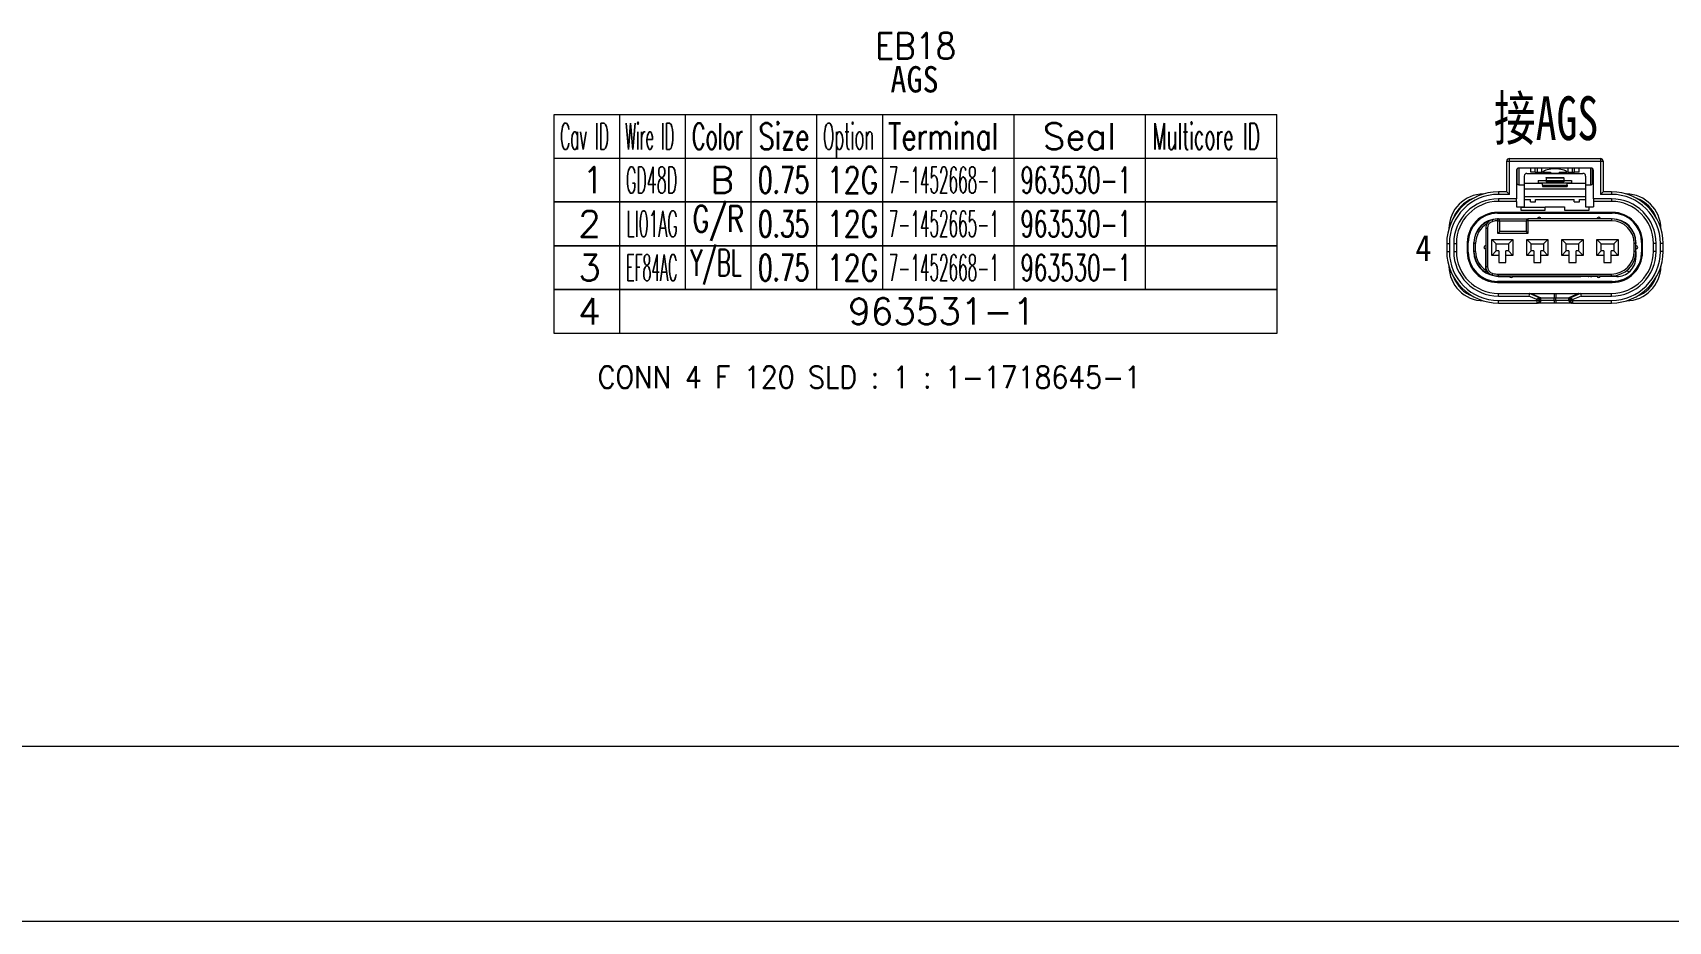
# Model space of a CAD drawing. Header units: inches. Extents: x 47316 to 59086, y 3141 to 11743.
# Drawn here: x 51783.3 to 51970, y 9458.1 to 9559.5 of the extents above; entities that cross this region are included whole.
import ezdxf

# ---------------------------------------------------------------- set-up
doc = ezdxf.new("R2010")
doc.units = ezdxf.units.IN
doc.header["$MEASUREMENT"] = 0
doc.styles.add('MtX_FangSong_GB2312', font='')
doc.styles.get("Standard").update_dxf_attribs({"font": ''})
doc.styles.get('MtX_FangSong_GB2312').set_extended_font_data('FangSong_GB2312')
doc.styles.get('Standard').set_extended_font_data('SimSun')

msp = doc.modelspace()

# ---------------------------------------------------------------- linework, layer by layer
at = {"color": 0, "linetype": 'Continuous', "lineweight": 15}
for p, q in [((51842.83, 9550.2), (51925.33, 9550.2)), ((51842.83, 9545.2), (51842.83, 9550.2)), ((51842.83, 9545.2), (51925.33, 9545.2))]:
    msp.add_line(p, q, dxfattribs=at)
at = {"color": 7, "linetype": 'Continuous', "lineweight": 15}
for p, q in [((51850.33, 9545.2), (51850.33, 9550.2)), ((51857.83, 9545.2), (51857.83, 9550.2)), ((51865.33, 9545.2), (51865.33, 9550.2)), ((51872.83, 9545.2), (51872.83, 9550.2)), ((51880.33, 9545.2), (51880.33, 9550.2)), ((51895.33, 9545.2), (51895.33, 9550.2)), ((51910.33, 9545.2), (51910.33, 9550.2)), ((51925.33, 9545.2), (51925.33, 9550.2))]:
    msp.add_line(p, q, dxfattribs=at)
at = {"color": 102, "linetype": 'Continuous', "lineweight": 15}
for p, q in [((51850.33, 9540.2), (51850.33, 9545.2)), ((51857.83, 9540.2), (51857.83, 9545.2)), ((51865.33, 9540.2), (51865.33, 9545.2)), ((51872.83, 9540.2), (51872.83, 9545.2)), ((51880.33, 9540.2), (51880.33, 9545.2)), ((51895.33, 9540.2), (51895.33, 9545.2)), ((51910.33, 9540.2), (51910.33, 9545.2)), ((51850.33, 9535.2), (51850.33, 9540.2)), ((51857.83, 9535.2), (51857.83, 9540.2)), ((51865.33, 9535.2), (51865.33, 9540.2)), ((51872.83, 9535.2), (51872.83, 9540.2)), ((51880.33, 9535.2), (51880.33, 9540.2)), ((51895.33, 9535.2), (51895.33, 9540.2)), ((51910.33, 9535.2), (51910.33, 9540.2)), ((51850.33, 9530.2), (51850.33, 9535.2)), ((51857.83, 9530.2), (51857.83, 9535.2)), ((51865.33, 9530.2), (51865.33, 9535.2)), ((51872.83, 9530.2), (51872.83, 9535.2)), ((51880.33, 9530.2), (51880.33, 9535.2)), ((51895.33, 9530.2), (51895.33, 9535.2)), ((51910.33, 9530.2), (51910.33, 9535.2)), ((51850.33, 9525.2), (51850.33, 9530.2))]:
    msp.add_line(p, q, dxfattribs=at)
at = {"color": 0, "lineweight": 15, "ltscale": 0.0875}
for p, q in [((51951.57, 9541.36), (51951.57, 9544.86)), ((51962.57, 9544.86), (51962.57, 9541.36))]:
    msp.add_line(p, q, dxfattribs=at)
at = {"color": 0, "lineweight": 15, "ltscale": 0.0075}
for p, q in [((51951.57, 9544.86), (51951.87, 9544.86)), ((51951.87, 9544.86), (51951.87, 9545.16)), ((51962.27, 9545.16), (51962.27, 9544.86)), ((51962.27, 9544.86), (51962.57, 9544.86)), ((51950.62, 9541.36), (51950.62, 9541.06)), ((51963.52, 9541.36), (51963.52, 9541.06)), ((51950.62, 9540.56), (51950.62, 9540.26)), ((51952.67, 9540.26), (51952.67, 9540.56)), ((51961.47, 9540.56), (51961.47, 9540.26)), ((51963.52, 9540.56), (51963.52, 9540.26)), ((51944.72, 9535.46), (51945.02, 9535.46)), ((51945.52, 9535.46), (51945.82, 9535.46)), ((51968.62, 9535.46), (51968.32, 9535.46)), ((51969.42, 9535.46), (51969.12, 9535.46)), ((51944.72, 9534.56), (51945.02, 9534.56)), ((51945.52, 9534.56), (51945.82, 9534.56)), ((51968.62, 9534.56), (51968.32, 9534.56)), ((51969.42, 9534.56), (51969.12, 9534.56)), ((51950.62, 9529.46), (51950.62, 9529.76)), ((51963.52, 9529.46), (51963.52, 9529.76)), ((51950.62, 9528.66), (51950.62, 9528.96)), ((51955.01, 9528.96), (51955.01, 9528.66)), ((51956.97, 9528.96), (51956.97, 9528.66)), ((51957.17, 9528.96), (51957.17, 9528.66)), ((51959.13, 9528.66), (51959.13, 9528.96)), ((51963.52, 9528.66), (51963.52, 9528.96))]:
    msp.add_line(p, q, dxfattribs=at)
at = {"color": 0, "lineweight": 15, "ltscale": 0.260001}
for p, q in [((51951.87, 9545.16), (51962.27, 9545.16)), ((51951.87, 9544.86), (51962.27, 9544.86))]:
    msp.add_line(p, q, dxfattribs=at)
at = {"color": 0, "lineweight": 15, "ltscale": 0.095}
for p, q in [((51951.87, 9541.06), (51951.87, 9544.86)), ((51962.27, 9544.86), (51962.27, 9541.06))]:
    msp.add_line(p, q, dxfattribs=at)
at = {"color": 0, "lineweight": 15, "ltscale": 0.08}
for p, q in [((51952.67, 9543.76), (51952.67, 9540.56)), ((51961.47, 9540.56), (51961.47, 9543.76))]:
    msp.add_line(p, q, dxfattribs=at)
at = {"color": 0, "lineweight": 15, "ltscale": 0.040074}
msp.add_line((51952.77, 9542.38), (51952.77, 9543.98), dxfattribs=at)
at = {"color": 0, "lineweight": 15, "ltscale": 0.204999}
msp.add_line((51961.17, 9544.06), (51952.97, 9544.06), dxfattribs=at)
at = {"color": 0, "lineweight": 15, "ltscale": 0.048501}
for p, q in [((51952.97, 9542.12), (51952.97, 9544.06)), ((51961.17, 9542.12), (51961.17, 9544.06))]:
    msp.add_line(p, q, dxfattribs=at)
at = {"color": 0, "lineweight": 15, "ltscale": 0.02}
for p, q in [((51953.57, 9543.16), (51953.57, 9542.36)), ((51960.57, 9543.16), (51960.57, 9542.36)), ((51953.57, 9540.46), (51953.57, 9539.66)), ((51960.57, 9540.46), (51960.57, 9539.66))]:
    msp.add_line(p, q, dxfattribs=at)
at = {"color": 0, "lineweight": 15, "ltscale": 0.160001}
msp.add_line((51953.87, 9543.46), (51960.27, 9543.46), dxfattribs=at)
at = {"color": 0, "lineweight": 15, "ltscale": 0.01125}
for p, q in [((51954.32, 9543.61), (51954.32, 9544.06)), ((51954.82, 9543.61), (51954.82, 9544.06)), ((51955.07, 9543.61), (51955.07, 9544.06)), ((51955.57, 9543.61), (51955.57, 9544.06)), ((51958.57, 9543.61), (51958.57, 9544.06)), ((51959.07, 9543.61), (51959.07, 9544.06)), ((51959.32, 9543.61), (51959.32, 9544.06)), ((51959.82, 9543.61), (51959.82, 9544.06))]:
    msp.add_line(p, q, dxfattribs=at)
at = {"color": 0, "lineweight": 15, "ltscale": 0.0125}
for p, q in [((51954.82, 9543.61), (51954.32, 9543.61)), ((51955.07, 9543.61), (51955.57, 9543.61)), ((51958.57, 9543.61), (51959.07, 9543.61)), ((51959.82, 9543.61), (51959.32, 9543.61)), ((51955.17, 9542.38), (51955.67, 9542.38)), ((51958.47, 9542.38), (51958.97, 9542.38)), ((51952.67, 9539.66), (51953.17, 9539.66)), ((51960.97, 9539.66), (51961.47, 9539.66)), ((51950.66, 9534.6), (51950.66, 9534.1)), ((51951.48, 9534.1), (51951.48, 9534.6)), ((51954.66, 9534.6), (51954.66, 9534.1)), ((51955.48, 9534.1), (51955.48, 9534.6)), ((51958.66, 9534.6), (51958.66, 9534.1)), ((51959.48, 9534.1), (51959.48, 9534.6)), ((51962.66, 9534.6), (51962.66, 9534.1)), ((51963.48, 9534.1), (51963.48, 9534.6))]:
    msp.add_line(p, q, dxfattribs=at)
at = {"color": 0, "lineweight": 15, "ltscale": 0.00625}
for p, q in [((51954.82, 9543.61), (51955.07, 9543.61)), ((51959.07, 9543.61), (51959.32, 9543.61)), ((51954.27, 9540.21), (51954.27, 9540.46)), ((51954.87, 9540.21), (51954.87, 9540.46)), ((51959.27, 9540.21), (51959.27, 9540.46)), ((51959.87, 9540.21), (51959.87, 9540.46))]:
    msp.add_line(p, q, dxfattribs=at)
at = {"color": 0, "lineweight": 15, "ltscale": 0.002145}
for p, q in [((51955.65, 9543.61), (51955.57, 9543.61)), ((51958.57, 9543.61), (51958.48, 9543.61))]:
    msp.add_line(p, q, dxfattribs=at)
at = {"color": 0, "lineweight": 15, "ltscale": 0.022855}
for p, q in [((51955.65, 9543.61), (51956.57, 9543.61)), ((51957.57, 9543.61), (51958.48, 9543.61))]:
    msp.add_line(p, q, dxfattribs=at)
at = {"color": 0, "lineweight": 15, "ltscale": 0.00375}
for p, q in [((51956.07, 9543.46), (51956.07, 9543.61)), ((51958.07, 9543.46), (51958.07, 9543.61))]:
    msp.add_line(p, q, dxfattribs=at)
at = {"color": 0, "lineweight": 15, "ltscale": 0.000910187}
for p, q in [((51956.07, 9542.94), (51956.07, 9542.98)), ((51958.07, 9542.94), (51958.07, 9542.98))]:
    msp.add_line(p, q, dxfattribs=at)
at = {"color": 0, "lineweight": 15, "ltscale": 0.05}
for p, q in [((51956.07, 9542.98), (51958.07, 9542.98)), ((51956.07, 9542.94), (51958.07, 9542.94)), ((51956.07, 9542.66), (51958.07, 9542.66)), ((51956.07, 9542.51), (51958.07, 9542.51))]:
    msp.add_line(p, q, dxfattribs=at)
at = {"color": 0, "lineweight": 15, "ltscale": 0.007166}
for p, q in [((51956.07, 9542.94), (51956.07, 9542.66)), ((51958.07, 9542.94), (51958.07, 9542.66))]:
    msp.add_line(p, q, dxfattribs=at)
at = {"color": 0, "lineweight": 15, "ltscale": 0.003125}
for p, q in [((51956.57, 9543.61), (51956.57, 9543.49)), ((51957.57, 9543.61), (51957.57, 9543.49))]:
    msp.add_line(p, q, dxfattribs=at)
at = {"color": 0, "lineweight": 15, "ltscale": 0.025}
msp.add_line((51956.57, 9543.49), (51957.57, 9543.49), dxfattribs=at)
at = {"color": 0, "lineweight": 15, "ltscale": 0.000624847}
for p, q in [((51956.97, 9543.46), (51956.97, 9543.49)), ((51957.17, 9543.46), (51957.17, 9543.49))]:
    msp.add_line(p, q, dxfattribs=at)
at = {"color": 0, "lineweight": 15, "ltscale": 0.040075}
msp.add_line((51961.37, 9542.38), (51961.37, 9543.98), dxfattribs=at)
at = {"color": 0, "lineweight": 15, "ltscale": 0.02375}
for p, q in [((51951.57, 9541.36), (51950.62, 9541.36)), ((51963.52, 9541.36), (51962.57, 9541.36))]:
    msp.add_line(p, q, dxfattribs=at)
at = {"color": 0, "lineweight": 15, "ltscale": 0.03125}
for p, q in [((51951.87, 9541.06), (51950.62, 9541.06)), ((51963.52, 9541.06), (51962.27, 9541.06)), ((51953.77, 9538.06), (51953.77, 9536.81))]:
    msp.add_line(p, q, dxfattribs=at)
at = {"color": 0, "lineweight": 15, "ltscale": 0.010607}
for p, q in [((51951.57, 9541.36), (51951.87, 9541.06)), ((51962.27, 9541.06), (51962.57, 9541.36))]:
    msp.add_line(p, q, dxfattribs=at)
at = {"color": 0, "lineweight": 15}
for p, q in [((51952.81, 9542.22), (51952.77, 9542.38)), ((51952.89, 9542.14), (51952.81, 9542.22)), ((51952.97, 9542.12), (51952.89, 9542.14)), ((51961.25, 9542.14), (51961.17, 9542.12)), ((51961.29, 9542.17), (51961.25, 9542.14)), ((51961.34, 9542.25), (51961.29, 9542.17)), ((51961.37, 9542.38), (51961.34, 9542.25)), ((50267.93, 9478.08), (57367.93, 9478.08)), ((50247.93, 9458.08), (57387.93, 9458.08))]:
    msp.add_line(p, q, dxfattribs=at)
at = {"color": 0, "lineweight": 15, "ltscale": 0.014999}
for p, q in [((51953.57, 9542.12), (51952.97, 9542.12)), ((51961.17, 9542.12), (51960.57, 9542.12)), ((51954.27, 9540.21), (51954.87, 9540.21)), ((51959.27, 9540.21), (51959.87, 9540.21))]:
    msp.add_line(p, q, dxfattribs=at)
at = {"color": 0, "lineweight": 15, "ltscale": 0.01625}
for p, q in [((51953.57, 9542.36), (51953.57, 9541.71)), ((51960.57, 9542.36), (51960.57, 9541.71))]:
    msp.add_line(p, q, dxfattribs=at)
at = {"color": 0, "lineweight": 15, "ltscale": 0.052499}
for p, q in [((51953.57, 9542.36), (51955.67, 9542.36)), ((51958.47, 9542.36), (51960.57, 9542.36))]:
    msp.add_line(p, q, dxfattribs=at)
at = {"color": 0, "lineweight": 15, "ltscale": 0.022606}
for p, q in [((51953.57, 9541.71), (51953.57, 9540.81)), ((51960.57, 9541.71), (51960.57, 9540.81))]:
    msp.add_line(p, q, dxfattribs=at)
at = {"color": 0, "lineweight": 15, "ltscale": 0.175}
for p, q in [((51953.57, 9541.71), (51960.57, 9541.71)), ((51953.57, 9540.81), (51960.57, 9540.81))]:
    msp.add_line(p, q, dxfattribs=at)
at = {"color": 0, "lineweight": 15, "ltscale": 0.008644}
for p, q in [((51953.57, 9540.81), (51953.57, 9540.46)), ((51960.57, 9540.81), (51960.57, 9540.46))]:
    msp.add_line(p, q, dxfattribs=at)
at = {"color": 0, "lineweight": 15, "ltscale": 0.022501}
for p, q in [((51955.17, 9542.66), (51956.07, 9542.66)), ((51958.07, 9542.66), (51958.97, 9542.66)), ((51944.72, 9535.46), (51944.72, 9534.56)), ((51945.02, 9535.46), (51945.02, 9534.56)), ((51945.52, 9535.46), (51945.52, 9534.56)), ((51945.82, 9535.46), (51945.82, 9534.56)), ((51947.82, 9534.56), (51947.82, 9535.46)), ((51948.02, 9534.56), (51948.02, 9535.46)), ((51966.12, 9534.56), (51966.12, 9535.46)), ((51966.32, 9534.56), (51966.32, 9535.46)), ((51968.32, 9534.56), (51968.32, 9535.46)), ((51968.62, 9534.56), (51968.62, 9535.46)), ((51969.12, 9534.56), (51969.12, 9535.46)), ((51969.42, 9534.56), (51969.42, 9535.46))]:
    msp.add_line(p, q, dxfattribs=at)
at = {"color": 0, "lineweight": 15, "ltscale": 0.006817}
for p, q in [((51955.17, 9542.66), (51955.17, 9542.38)), ((51958.97, 9542.66), (51958.97, 9542.38))]:
    msp.add_line(p, q, dxfattribs=at)
at = {"color": 0, "lineweight": 15, "ltscale": 0.000559235}
for p, q in [((51955.17, 9542.38), (51955.17, 9542.36)), ((51958.97, 9542.38), (51958.97, 9542.36))]:
    msp.add_line(p, q, dxfattribs=at)
at = {"color": 0, "lineweight": 15, "ltscale": 0.000245667}
for p, q in [((51955.67, 9542.38), (51955.67, 9542.37)), ((51958.47, 9542.38), (51958.47, 9542.37))]:
    msp.add_line(p, q, dxfattribs=at)
at = {"color": 0, "lineweight": 15, "ltscale": 0.006669}
for p, q in [((51955.67, 9542.11), (51955.67, 9542.37)), ((51958.47, 9542.11), (51958.47, 9542.37))]:
    msp.add_line(p, q, dxfattribs=at)
at = {"color": 0, "lineweight": 15, "ltscale": 0.070001}
for p, q in [((51955.67, 9542.37), (51958.47, 9542.37)), ((51955.67, 9542.11), (51958.47, 9542.11)), ((51955.67, 9541.96), (51958.47, 9541.96)), ((51955.97, 9539.56), (51953.17, 9539.56)), ((51953.17, 9539.26), (51955.97, 9539.26)), ((51958.17, 9539.26), (51960.97, 9539.26))]:
    msp.add_line(p, q, dxfattribs=at)
at = {"color": 0, "lineweight": 15, "ltscale": 0.00368}
for p, q in [((51955.67, 9542.11), (51955.67, 9541.96)), ((51958.47, 9542.11), (51958.47, 9541.96))]:
    msp.add_line(p, q, dxfattribs=at)
at = {"color": 0, "lineweight": 15, "ltscale": 0.00361}
for p, q in [((51956.07, 9542.66), (51956.07, 9542.51)), ((51958.07, 9542.66), (51958.07, 9542.51))]:
    msp.add_line(p, q, dxfattribs=at)
at = {"color": 0, "lineweight": 15, "ltscale": 0.327499}
for p, q in [((51963.62, 9539.01), (51950.52, 9539.01)), ((51950.52, 9538.91), (51963.62, 9538.91)), ((51963.62, 9531.11), (51950.52, 9531.11)), ((51950.52, 9531.01), (51963.62, 9531.01))]:
    msp.add_line(p, q, dxfattribs=at)
at = {"color": 0, "lineweight": 15, "ltscale": 0.0025}
for p, q in [((51950.52, 9538.91), (51950.52, 9539.01)), ((51963.62, 9538.91), (51963.62, 9539.01)), ((51950.52, 9531.11), (51950.52, 9531.01)), ((51963.62, 9531.11), (51963.62, 9531.01))]:
    msp.add_line(p, q, dxfattribs=at)
at = {"color": 0, "lineweight": 15, "ltscale": 0.05125}
for p, q in [((51952.67, 9540.56), (51950.62, 9540.56)), ((51952.67, 9540.26), (51950.62, 9540.26)), ((51963.52, 9540.56), (51961.47, 9540.56)), ((51963.52, 9540.26), (51961.47, 9540.26))]:
    msp.add_line(p, q, dxfattribs=at)
at = {"color": 0, "lineweight": 15, "ltscale": 0.015}
for p, q in [((51952.67, 9540.26), (51952.67, 9539.66)), ((51961.47, 9540.26), (51961.47, 9539.66))]:
    msp.add_line(p, q, dxfattribs=at)
at = {"color": 0, "lineweight": 15, "ltscale": 0.01}
for p, q in [((51953.17, 9539.66), (51953.17, 9539.26)), ((51955.97, 9539.26), (51955.97, 9539.66)), ((51958.17, 9539.66), (51958.17, 9539.26)), ((51960.97, 9539.26), (51960.97, 9539.66))]:
    msp.add_line(p, q, dxfattribs=at)
at = {"color": 0, "lineweight": 15, "ltscale": 0.010001}
for p, q in [((51953.17, 9539.66), (51953.57, 9539.66)), ((51960.57, 9539.66), (51960.97, 9539.66))]:
    msp.add_line(p, q, dxfattribs=at)
at = {"color": 0, "lineweight": 15, "ltscale": 0.0175}
for p, q in [((51953.57, 9540.46), (51954.27, 9540.46)), ((51959.87, 9540.46), (51960.57, 9540.46))]:
    msp.add_line(p, q, dxfattribs=at)
at = {"color": 0, "lineweight": 15, "ltscale": 0.110001}
msp.add_line((51954.87, 9540.46), (51959.27, 9540.46), dxfattribs=at)
at = {"color": 0, "lineweight": 15, "ltscale": 0.054999}
msp.add_line((51955.97, 9539.66), (51958.17, 9539.66), dxfattribs=at)
at = {"color": 0, "lineweight": 15, "ltscale": 0.109642}
for p, q in [((51949.17, 9537.2), (51949.17, 9532.82)), ((51949.37, 9537.2), (51949.37, 9532.82))]:
    msp.add_line(p, q, dxfattribs=at)
at = {"color": 0, "lineweight": 15, "ltscale": 0.005}
for p, q in [((51949.17, 9537.2), (51949.37, 9537.2)), ((51950.57, 9538.06), (51950.57, 9538.26)), ((51950.57, 9538.06), (51950.77, 9538.06)), ((51953.97, 9538.06), (51953.77, 9538.06)), ((51953.97, 9538.26), (51953.97, 9538.06)), ((51963.52, 9538.26), (51963.52, 9538.06)), ((51948.02, 9535.46), (51947.82, 9535.46)), ((51966.32, 9535.46), (51966.12, 9535.46)), ((51948.02, 9534.56), (51947.82, 9534.56)), ((51966.32, 9534.56), (51966.12, 9534.56)), ((51949.17, 9532.82), (51949.37, 9532.82)), ((51950.62, 9531.76), (51950.62, 9531.96)), ((51963.52, 9531.76), (51963.52, 9531.96))]:
    msp.add_line(p, q, dxfattribs=at)
at = {"color": 0, "lineweight": 15, "ltscale": 0.005001}
for p, q in [((51949.92, 9538.17), (51949.97, 9537.98)), ((51949.92, 9531.85), (51949.97, 9532.04))]:
    msp.add_line(p, q, dxfattribs=at)
at = {"color": 0, "lineweight": 15, "ltscale": 0.002499}
for p, q in [((51950.52, 9538.26), (51950.62, 9538.26)), ((51963.52, 9538.26), (51963.62, 9538.26)), ((51947.17, 9535.56), (51947.07, 9535.56)), ((51947.82, 9535.46), (51947.82, 9535.56)), ((51966.97, 9535.56), (51967.07, 9535.56)), ((51947.17, 9534.46), (51947.07, 9534.46)), ((51947.82, 9534.46), (51947.82, 9534.56)), ((51966.97, 9534.46), (51967.07, 9534.46))]:
    msp.add_line(p, q, dxfattribs=at)
at = {"color": 0, "lineweight": 15, "ltscale": 0.036238}
msp.add_line((51950.57, 9536.61), (51950.57, 9538.06), dxfattribs=at)
at = {"color": 0, "lineweight": 15, "ltscale": 0.000152588}
msp.add_line((51950.62, 9538.25), (51950.62, 9538.26), dxfattribs=at)
at = {"color": 0, "lineweight": 15, "ltscale": 0.083751}
msp.add_line((51950.62, 9538.26), (51953.97, 9538.26), dxfattribs=at)
at = {"color": 0, "lineweight": 15, "ltscale": 0.075}
for p, q in [((51950.77, 9538.06), (51953.77, 9538.06)), ((51953.77, 9536.81), (51950.77, 9536.81))]:
    msp.add_line(p, q, dxfattribs=at)
at = {"color": 0, "lineweight": 15, "ltscale": 0.031239}
msp.add_line((51950.77, 9536.81), (51950.77, 9538.06), dxfattribs=at)
at = {"color": 0, "lineweight": 15, "ltscale": 0.23875}
for p, q in [((51963.52, 9538.26), (51953.97, 9538.26)), ((51963.52, 9538.06), (51953.97, 9538.06))]:
    msp.add_line(p, q, dxfattribs=at)
at = {"color": 0, "lineweight": 15, "ltscale": 0.03625}
msp.add_line((51953.97, 9538.06), (51953.97, 9536.61), dxfattribs=at)
at = {"color": 0, "lineweight": 15, "ltscale": 0.027499}
for p, q in [((51947.07, 9535.56), (51947.07, 9534.46)), ((51947.17, 9534.46), (51947.17, 9535.56)), ((51966.97, 9535.56), (51966.97, 9534.46)), ((51967.07, 9534.46), (51967.07, 9535.56))]:
    msp.add_line(p, q, dxfattribs=at)
at = {"color": 0, "lineweight": 15, "ltscale": 0.045625}
for p, q in [((51949.86, 9534.1), (51949.86, 9535.92)), ((51952.28, 9535.92), (51952.28, 9534.1)), ((51953.86, 9534.1), (51953.86, 9535.92)), ((51956.28, 9535.92), (51956.28, 9534.1)), ((51957.86, 9534.1), (51957.86, 9535.92)), ((51960.28, 9535.92), (51960.28, 9534.1)), ((51961.86, 9534.1), (51961.86, 9535.92)), ((51964.28, 9535.92), (51964.28, 9534.1))]:
    msp.add_line(p, q, dxfattribs=at)
at = {"color": 0, "lineweight": 15, "ltscale": 0.060626}
for p, q in [((51949.86, 9535.92), (51952.28, 9535.92)), ((51953.86, 9535.92), (51956.28, 9535.92)), ((51957.86, 9535.92), (51960.28, 9535.92)), ((51961.86, 9535.92), (51964.28, 9535.92))]:
    msp.add_line(p, q, dxfattribs=at)
at = {"color": 0, "lineweight": 15, "ltscale": 0.017678}
for p, q in [((51950.36, 9535.42), (51949.86, 9535.92)), ((51951.78, 9535.42), (51952.28, 9535.92)), ((51954.36, 9535.42), (51953.86, 9535.92)), ((51955.78, 9535.42), (51956.28, 9535.92)), ((51958.36, 9535.42), (51957.86, 9535.92)), ((51959.78, 9535.42), (51960.28, 9535.92)), ((51962.36, 9535.42), (51961.86, 9535.92)), ((51963.78, 9535.42), (51964.28, 9535.92)), ((51950.36, 9534.6), (51949.86, 9534.1)), ((51951.78, 9534.6), (51952.28, 9534.1)), ((51954.36, 9534.6), (51953.86, 9534.1)), ((51955.78, 9534.6), (51956.28, 9534.1)), ((51958.36, 9534.6), (51957.86, 9534.1)), ((51959.78, 9534.6), (51960.28, 9534.1)), ((51962.36, 9534.6), (51961.86, 9534.1)), ((51963.78, 9534.6), (51964.28, 9534.1))]:
    msp.add_line(p, q, dxfattribs=at)
at = {"color": 0, "lineweight": 15, "ltscale": 0.020625}
for p, q in [((51950.36, 9534.6), (51950.36, 9535.42)), ((51951.78, 9535.42), (51951.78, 9534.6)), ((51954.36, 9534.6), (51954.36, 9535.42)), ((51955.78, 9535.42), (51955.78, 9534.6)), ((51958.36, 9534.6), (51958.36, 9535.42)), ((51959.78, 9535.42), (51959.78, 9534.6)), ((51962.36, 9534.6), (51962.36, 9535.42)), ((51963.78, 9535.42), (51963.78, 9534.6))]:
    msp.add_line(p, q, dxfattribs=at)
at = {"color": 0, "lineweight": 15, "ltscale": 0.035626}
for p, q in [((51950.36, 9535.42), (51951.78, 9535.42)), ((51954.36, 9535.42), (51955.78, 9535.42)), ((51958.36, 9535.42), (51959.78, 9535.42)), ((51962.36, 9535.42), (51963.78, 9535.42))]:
    msp.add_line(p, q, dxfattribs=at)
at = {"color": 0, "lineweight": 15, "ltscale": 0.007071}
for p, q in [((51950.77, 9536.81), (51950.57, 9536.61)), ((51953.77, 9536.81), (51953.97, 9536.61))]:
    msp.add_line(p, q, dxfattribs=at)
at = {"color": 0, "lineweight": 15, "ltscale": 0.085001}
msp.add_line((51953.97, 9536.61), (51950.57, 9536.61), dxfattribs=at)
at = {"color": 0, "lineweight": 15, "ltscale": 0.001456}
msp.add_line((51966.32, 9535.56), (51966.32, 9535.5), dxfattribs=at)
at = {"color": 0, "lineweight": 15, "ltscale": 0.001042}
msp.add_line((51966.32, 9535.5), (51966.32, 9535.46), dxfattribs=at)
at = {"color": 0, "lineweight": 15, "ltscale": 0.057703}
msp.add_line((51949.17, 9532.4), (51949.17, 9534.71), dxfattribs=at)
at = {"color": 0, "lineweight": 15, "ltscale": 0.020001}
for p, q in [((51950.66, 9534.1), (51949.86, 9534.1)), ((51952.28, 9534.1), (51951.48, 9534.1)), ((51954.66, 9534.1), (51953.86, 9534.1)), ((51956.28, 9534.1), (51955.48, 9534.1)), ((51958.66, 9534.1), (51957.86, 9534.1)), ((51960.28, 9534.1), (51959.48, 9534.1)), ((51962.66, 9534.1), (51961.86, 9534.1)), ((51964.28, 9534.1), (51963.48, 9534.1))]:
    msp.add_line(p, q, dxfattribs=at)
at = {"color": 0, "lineweight": 15, "ltscale": 0.007501}
for p, q in [((51950.66, 9534.6), (51950.36, 9534.6)), ((51951.78, 9534.6), (51951.48, 9534.6)), ((51954.66, 9534.6), (51954.36, 9534.6)), ((51955.78, 9534.6), (51955.48, 9534.6)), ((51958.66, 9534.6), (51958.36, 9534.6)), ((51959.78, 9534.6), (51959.48, 9534.6)), ((51962.66, 9534.6), (51962.36, 9534.6)), ((51963.78, 9534.6), (51963.48, 9534.6))]:
    msp.add_line(p, q, dxfattribs=at)
at = {"color": 0, "lineweight": 15, "ltscale": 0.020313}
for p, q in [((51950.66, 9534.1), (51950.66, 9533.29)), ((51951.48, 9533.29), (51951.48, 9534.1)), ((51954.66, 9534.1), (51954.66, 9533.29)), ((51955.48, 9533.29), (51955.48, 9534.1)), ((51958.66, 9534.1), (51958.66, 9533.29)), ((51959.48, 9533.29), (51959.48, 9534.1)), ((51962.66, 9534.1), (51962.66, 9533.29)), ((51963.48, 9533.29), (51963.48, 9534.1))]:
    msp.add_line(p, q, dxfattribs=at)
at = {"color": 0, "lineweight": 15, "ltscale": 0.016892}
msp.add_line((51966.32, 9534.56), (51966.32, 9533.88), dxfattribs=at)
at = {"color": 0, "lineweight": 15, "ltscale": 0.00593}
msp.add_line((51949.17, 9532.4), (51949.17, 9532.17), dxfattribs=at)
at = {"color": 0, "lineweight": 15, "ltscale": 0.322501}
for p, q in [((51950.62, 9531.96), (51963.52, 9531.96)), ((51950.62, 9531.76), (51963.52, 9531.76))]:
    msp.add_line(p, q, dxfattribs=at)
at = {"color": 0, "lineweight": 15, "ltscale": 0.020624}
for p, q in [((51950.66, 9533.29), (51951.48, 9533.29)), ((51954.66, 9533.29), (51955.48, 9533.29)), ((51958.66, 9533.29), (51959.48, 9533.29)), ((51962.66, 9533.29), (51963.48, 9533.29))]:
    msp.add_line(p, q, dxfattribs=at)
at = {"color": 0, "lineweight": 15, "ltscale": 0.027144}
msp.add_line((51950.8, 9531.68), (51951.89, 9531.68), dxfattribs=at)
at = {"color": 0, "lineweight": 15, "ltscale": 0.194115}
msp.add_line((51952.25, 9531.68), (51960.02, 9531.68), dxfattribs=at)
at = {"color": 0, "lineweight": 15, "ltscale": 0.002}
for p, q in [((51960.02, 9531.76), (51960.02, 9531.68)), ((51960.1, 9531.68), (51960.1, 9531.76)), ((51960.88, 9531.68), (51960.88, 9531.76)), ((51960.96, 9531.68), (51960.96, 9531.76)), ((51961.12, 9531.68), (51961.12, 9531.76)), ((51961.28, 9531.68), (51961.28, 9531.76)), ((51961.44, 9531.68), (51961.44, 9531.76)), ((51961.6, 9531.76), (51961.6, 9531.68))]:
    msp.add_line(p, q, dxfattribs=at)
at = {"color": 0, "lineweight": 15, "ltscale": 0.002113}
for p, q in [((51960.1, 9531.68), (51960.02, 9531.68)), ((51960.88, 9531.68), (51960.96, 9531.68))]:
    msp.add_line(p, q, dxfattribs=at)
at = {"color": 0, "lineweight": 15, "ltscale": 0.019435}
msp.add_line((51960.88, 9531.68), (51960.1, 9531.68), dxfattribs=at)
at = {"color": 0, "lineweight": 15, "ltscale": 0.003789}
msp.add_line((51961.12, 9531.68), (51960.96, 9531.68), dxfattribs=at)
at = {"color": 0, "lineweight": 15, "ltscale": 0.004095}
for p, q in [((51961.12, 9531.68), (51961.28, 9531.68)), ((51961.6, 9531.68), (51961.44, 9531.68))]:
    msp.add_line(p, q, dxfattribs=at)
at = {"color": 0, "lineweight": 15, "ltscale": 0.004016}
msp.add_line((51961.44, 9531.68), (51961.28, 9531.68), dxfattribs=at)
at = {"color": 0, "lineweight": 15, "ltscale": 0.007063}
msp.add_line((51961.89, 9531.68), (51961.6, 9531.68), dxfattribs=at)
at = {"color": 0, "lineweight": 15, "ltscale": 0.046667}
msp.add_line((51964.12, 9531.68), (51962.25, 9531.68), dxfattribs=at)
at = {"color": 0, "lineweight": 15, "ltscale": 0.088387}
for p, q in [((51950.62, 9529.76), (51954.15, 9529.76)), ((51959.98, 9529.76), (51963.52, 9529.76))]:
    msp.add_line(p, q, dxfattribs=at)
at = {"color": 0, "lineweight": 15, "ltscale": 0.007582}
for p, q in [((51954.15, 9529.76), (51954.08, 9529.46)), ((51959.99, 9529.76), (51960.05, 9529.46))]:
    msp.add_line(p, q, dxfattribs=at)
at = {"color": 0, "lineweight": 15, "ltscale": 0.004761}
for p, q in [((51954.15, 9529.76), (51954.34, 9529.76)), ((51959.79, 9529.76), (51959.98, 9529.76))]:
    msp.add_line(p, q, dxfattribs=at)
at = {"color": 0, "lineweight": 15, "ltscale": 0.031755}
for p, q in [((51955.31, 9529.25), (51954.15, 9529.76)), ((51959.99, 9529.76), (51958.83, 9529.25))]:
    msp.add_line(p, q, dxfattribs=at)
at = {"color": 0, "lineweight": 15, "ltscale": 0.000602722}
for p, q in [((51954.37, 9529.76), (51954.34, 9529.76)), ((51959.79, 9529.76), (51959.77, 9529.76))]:
    msp.add_line(p, q, dxfattribs=at)
at = {"color": 0, "lineweight": 15, "ltscale": 0.02885}
for p, q in [((51954.34, 9529.76), (51955.38, 9529.25)), ((51959.79, 9529.76), (51958.76, 9529.25))]:
    msp.add_line(p, q, dxfattribs=at)
at = {"color": 0, "lineweight": 15, "ltscale": 0.065001}
for p, q in [((51954.37, 9529.76), (51956.97, 9529.76)), ((51957.17, 9529.76), (51959.77, 9529.76))]:
    msp.add_line(p, q, dxfattribs=at)
at = {"color": 0, "lineweight": 15, "ltscale": 0.030344}
for p, q in [((51954.37, 9529.76), (51955.47, 9529.25)), ((51959.77, 9529.76), (51958.67, 9529.25))]:
    msp.add_line(p, q, dxfattribs=at)
at = {"color": 0, "lineweight": 15, "ltscale": 0.004999}
for p, q in [((51956.97, 9529.76), (51957.17, 9529.76)), ((51956.97, 9529.25), (51957.17, 9529.25)), ((51957.17, 9528.96), (51956.97, 9528.96)), ((51957.17, 9528.66), (51956.97, 9528.66))]:
    msp.add_line(p, q, dxfattribs=at)
at = {"color": 0, "lineweight": 15, "ltscale": 0.012825}
for p, q in [((51956.97, 9529.76), (51956.97, 9529.25)), ((51957.17, 9529.76), (51957.17, 9529.25))]:
    msp.add_line(p, q, dxfattribs=at)
at = {"color": 0, "lineweight": 15, "ltscale": 0.086617}
for p, q in [((51950.62, 9529.46), (51954.08, 9529.46)), ((51960.05, 9529.46), (51963.52, 9529.46))]:
    msp.add_line(p, q, dxfattribs=at)
at = {"color": 0, "lineweight": 15, "ltscale": 0.109669}
for p, q in [((51950.62, 9528.96), (51955.01, 9528.96)), ((51950.62, 9528.66), (51955.01, 9528.66)), ((51959.13, 9528.96), (51963.52, 9528.96)), ((51959.13, 9528.66), (51963.52, 9528.66))]:
    msp.add_line(p, q, dxfattribs=at)
at = {"color": 0, "lineweight": 15, "ltscale": 0.02517}
for p, q in [((51955.01, 9529.06), (51954.08, 9529.46)), ((51960.05, 9529.46), (51959.13, 9529.06))]:
    msp.add_line(p, q, dxfattribs=at)
at = {"color": 0, "lineweight": 15, "ltscale": 0.00842}
for p, q in [((51955.29, 9529.24), (51955.01, 9529.06)), ((51958.85, 9529.24), (51959.13, 9529.06))]:
    msp.add_line(p, q, dxfattribs=at)
at = {"color": 0, "lineweight": 15, "ltscale": 0.002397}
for p, q in [((51955.01, 9528.96), (51955.01, 9529.06)), ((51959.13, 9529.06), (51959.13, 9528.96))]:
    msp.add_line(p, q, dxfattribs=at)
at = {"color": 0, "lineweight": 15, "ltscale": 0.007048}
for p, q in [((51955.29, 9528.96), (51955.01, 9528.96)), ((51959.13, 9528.96), (51958.85, 9528.96))]:
    msp.add_line(p, q, dxfattribs=at)
at = {"color": 0, "lineweight": 15, "ltscale": 0.002272}
for p, q in [((51955.1, 9528.66), (51955.01, 9528.66)), ((51959.13, 9528.66), (51959.04, 9528.66))]:
    msp.add_line(p, q, dxfattribs=at)
at = {"color": 0, "lineweight": 15, "ltscale": 0.001808}
for p, q in [((51955.1, 9528.66), (51955.17, 9528.66)), ((51958.97, 9528.66), (51959.04, 9528.66))]:
    msp.add_line(p, q, dxfattribs=at)
at = {"color": 0, "lineweight": 15, "ltscale": 0.045001}
for p, q in [((51956.97, 9528.66), (51955.17, 9528.66)), ((51958.97, 9528.66), (51957.17, 9528.66))]:
    msp.add_line(p, q, dxfattribs=at)
at = {"color": 0, "lineweight": 15, "ltscale": 0.007003}
for p, q in [((51955.29, 9528.96), (51955.29, 9529.24)), ((51958.85, 9529.24), (51958.85, 9528.96))]:
    msp.add_line(p, q, dxfattribs=at)
at = {"color": 0, "lineweight": 15, "ltscale": 0.002271}
for p, q in [((51955.38, 9528.96), (51955.29, 9528.96)), ((51958.85, 9528.96), (51958.76, 9528.96))]:
    msp.add_line(p, q, dxfattribs=at)
at = {"color": 0, "lineweight": 15, "ltscale": 0.001732}
for p, q in [((51955.31, 9529.25), (51955.38, 9529.25)), ((51958.76, 9529.25), (51958.83, 9529.25))]:
    msp.add_line(p, q, dxfattribs=at)
at = {"color": 0, "lineweight": 15, "ltscale": 0.002263}
for p, q in [((51955.47, 9529.25), (51955.38, 9529.25)), ((51955.38, 9528.96), (51955.47, 9528.96)), ((51958.67, 9528.96), (51958.76, 9528.96))]:
    msp.add_line(p, q, dxfattribs=at)
at = {"color": 0, "lineweight": 15, "ltscale": 0.007175}
for p, q in [((51955.38, 9528.96), (51955.38, 9529.25)), ((51955.47, 9528.96), (51955.47, 9529.25)), ((51956.97, 9528.96), (51956.97, 9529.25)), ((51957.17, 9528.96), (51957.17, 9529.25)), ((51958.67, 9528.96), (51958.67, 9529.25)), ((51958.76, 9528.96), (51958.76, 9529.25))]:
    msp.add_line(p, q, dxfattribs=at)
at = {"color": 0, "lineweight": 15, "ltscale": 0.0375}
for p, q in [((51955.47, 9529.25), (51956.97, 9529.25)), ((51956.97, 9528.96), (51955.47, 9528.96)), ((51957.17, 9529.25), (51958.67, 9529.25)), ((51958.67, 9528.96), (51957.17, 9528.96))]:
    msp.add_line(p, q, dxfattribs=at)
at = {"color": 0, "lineweight": 15, "ltscale": 0.002261}
msp.add_line((51958.76, 9529.25), (51958.67, 9529.25), dxfattribs=at)
at = {"color": 0, "linetype": 'Continuous', "lineweight": 15}
for points in [[(51842.83, 9540.2), (51842.83, 9545.2), (51925.33, 9545.2), (51925.33, 9540.2)], [(51842.83, 9535.2), (51842.83, 9540.2), (51925.33, 9540.2), (51925.33, 9535.2)], [(51842.83, 9530.2), (51842.83, 9535.2), (51925.33, 9535.2), (51925.33, 9530.2)], [(51842.83, 9525.2), (51842.83, 9530.2), (51925.33, 9530.2), (51925.33, 9525.2)]]:
    msp.add_lwpolyline(points, close=True, dxfattribs=at)
at = {"color": 0, "lineweight": 15}
for centre, radius, start, end in [((51951.87, 9544.86), 0.3, 90, 180), ((51962.27, 9544.86), 0.3, 0, 90), ((51952.97, 9543.76), 0.3, 90, 180), ((51953.87, 9543.16), 0.3, 90, 180), ((51960.27, 9543.16), 0.3, 0, 90), ((51961.17, 9543.76), 0.3, 360, 90), ((51950.62, 9535.46), 5.9, 90, 180), ((51948.97, 9537.11), 4, 90.7211, 179.2796), ((51950.62, 9535.46), 5.6, 90, 180), ((51963.52, 9535.46), 5.9, 0, 90), ((51963.52, 9535.46), 5.6, 360, 90), ((51965.17, 9537.11), 4, 0.7214, 89.2786), ((51948.97, 9537.11), 3.7, 110.1997, 159.801), ((51950.62, 9535.46), 5.1, 90, 180), ((51950.62, 9535.46), 4.8, 90, 180), ((51950.52, 9535.56), 3.45, 90, 180), ((51963.52, 9535.46), 5.1, 360, 90), ((51963.52, 9535.46), 4.8, 0, 90), ((51963.62, 9535.56), 3.45, 0, 90), ((51965.17, 9537.11), 3.7, 20.2006, 69.7994), ((51950.52, 9535.56), 3.35, 90, 180), ((51950.52, 9535.56), 2.7, 90, 180), ((51950.62, 9535.46), 2.8, 104.556, 180), ((51950.62, 9535.46), 2.6, 120.4123, 180), ((51950.17, 9537.2), 1, 104.4775, 180), ((51950.17, 9537.2), 0.8, 104.4775, 180), ((51950.62, 9535.46), 2.8, 91.1019, 104.4775), ((51950.62, 9535.46), 2.6, 91.1019, 104.4775), ((51950.62, 9535.46), 2.8, 90, 91.0674), ((51950.57, 9538.06), 0.2, 0, 91.1019), ((51953.97, 9538.06), 0.2, 90, 180), ((51955.27, 9538.26), 0.2, 0, 180), ((51962.07, 9538.26), 0.2, 0, 180), ((51963.52, 9535.46), 2.8, 0, 90), ((51963.52, 9535.46), 2.6, 0, 90), ((51963.62, 9535.56), 3.35, 0, 90), ((51963.62, 9535.56), 2.7, 0, 90), ((51949.17, 9535.01), 0.199, 90.0827, 269.9996), ((51964.12, 9535.5), 2.2, 0, 8.4588), ((51966.32, 9535.01), 0.2, 270, 90), ((51950.62, 9534.56), 5.9, 180, 270), ((51950.62, 9534.56), 5.6, 180, 270), ((51950.62, 9534.56), 5.1, 180, 270), ((51950.62, 9534.56), 4.8, 180, 270), ((51950.52, 9534.46), 3.45, 180, 270), ((51950.52, 9534.46), 3.35, 180, 270), ((51950.62, 9534.56), 2.8, 180, 238.8114), ((51950.52, 9534.46), 2.7, 180, 261.267), ((51950.62, 9534.56), 2.6, 180, 236.1036), ((51963.52, 9534.56), 4.8, 270, 0), ((51963.52, 9534.56), 5.6, 270, 360), ((51963.52, 9534.56), 5.1, 270, 0), ((51963.52, 9534.56), 5.9, 270, 0), ((51963.52, 9534.56), 2.6, 270, 360), ((51963.52, 9534.56), 2.8, 270, 0), ((51963.62, 9534.46), 3.35, 270, 0), ((51963.62, 9534.46), 3.45, 270, 0), ((51964.12, 9533.88), 2.2, 314.427, 0), ((51948.97, 9532.91), 4, 180.7201, 269.2799), ((51948.97, 9532.91), 3.7, 200.198, 249.802), ((51950.17, 9532.82), 1, 180, 255.5225), ((51950.62, 9534.56), 2.8, 238.8114, 255.5226), ((51950.17, 9532.82), 0.8, 180, 255.5225), ((51950.62, 9534.56), 2.8, 255.5225, 270), ((51950.62, 9534.56), 2.6, 255.5225, 270), ((51950.8, 9533.88), 2.2, 248.9025, 270), ((51952.07, 9531.76), 0.2, 180, 359.9998), ((51962.07, 9531.76), 0.2, 180, 359.9998), ((51964.12, 9533.88), 2.2, 270, 314.427), ((51965.17, 9532.91), 4, 270.7204, 359.2789), ((51965.52, 9532.45), 0.2, 189.795, 314.427), ((51965.17, 9532.91), 3.7, 290.199, 339.8003), ((51954.15, 9529.75), 0.00808, 73.6893, 142.4639), ((51959.99, 9529.75), 0.00808, 37.5411, 106.3065), ((51955.17, 9528.96), 0.3, 270, 0), ((51955.31, 9529.21), 0.039, 90.9402, 124.6441), ((51958.97, 9528.96), 0.3, 180, 270), ((51958.83, 9529.21), 0.0391, 55.3765, 89.0407)]:
    msp.add_arc(centre, radius, start, end, dxfattribs=at)
for centre, major_axis, ratio, start_param, end_param in [((51957.07, 9543.43), (-1.5, 0), 0.36397, 3.48143, 5.943348), ((51955.01, 9528.96), (0, -0.3), 0.939693, 0, 1.570796), ((51955.1, 9528.96), (0, 0.3), 0.939693, 3.141593, 4.712389), ((51959.04, 9528.96), (0, 0.3), 0.939693, 1.570796, 3.141593), ((51959.13, 9528.96), (0, 0.3), 0.939693, 1.570796, 3.141593)]:
    msp.add_ellipse(centre, major_axis=major_axis, ratio=ratio, start_param=start_param, end_param=end_param, dxfattribs=at)

# ---------------------------------------------------------------- texts
at = {"lineweight": 15, "style": 'MtX_FangSong_GB2312', "width": 0.7}
msp.add_text('接AGS', height=5, dxfattribs=at).set_placement((51950.1, 9547.26))
at = {"color": 0, "linetype": 'Continuous', "lineweight": 15, "style": 'MtX_FangSong_GB2312', "width": 0.9}
msp.add_text('4', height=3, dxfattribs=at).set_placement((51941.15, 9533.45))
at = {"color": 6, "linetype": 'Continuous', "lineweight": 20, "char_height": 3, "attachment_point": 1}
for s, insert, width in [('\\Fromans.shx;\\W0.9000000000;\\T1.0000000000;\\o\\lEB18', (51879.45, 9559.52), 10.2857), ('\\f黑体|b0|i0|c1|p0;\\W0.9000000000;\\T1.0000000000;\\o\\lAGS', (51881.21, 9555.7), 5.8247)]:
    msp.add_mtext(s, dxfattribs=dict(at, insert=insert, width=width))
at = {"color": 7, "linetype": 'Continuous', "lineweight": 15, "char_height": 3, "attachment_point": 1}
for s, insert, width in [('\\Fromans.shx;\\W0.4292452830;\\T1.0000000000;\\o\\lCav ID', (51843.51, 9549.2), 6.5), ('\\Fromans.shx;\\W0.4026548673;\\T1.0000000000;\\o\\lWire ID', (51850.94, 9549.2), 6.5), ('\\Fromans.shx;\\W0.5687500000;\\T1.0000000000;\\o\\lColor', (51858.57, 9549.2), 6.5), ('\\Fromans.shx;\\W0.7222222222;\\T1.0000000000;\\o\\lSize', (51866.14, 9549.2), 6.5), ('\\Fromans.shx;\\W0.4595959596;\\T1.0000000000;\\o\\lOption', (51873.52, 9549.2), 6.5), ('\\Fromans.shx;\\W0.7480916031;\\T1.0000000000;\\o\\lTerminal', (51880.93, 9549.2), 14), ('\\Fromans.shx;\\W1.0000000000;\\T1.0000000000;\\o\\lSeal', (51898.61, 9549.2), 9.2857), ('\\Fromans.shx;\\W0.5185185185;\\T1.0000000000;\\o\\lMulticore ID', (51911.12, 9549.2), 14), ('\\Fromans.shx;\\W1.0000000000;\\T1.0000000000;\\o\\l1', (51846, 9544.2), 2.8571), ('\\Fromans.shx;\\W1.0000000000;\\T1.0000000000;\\o\\l2', (51845.58, 9539.2), 2.8571), ('\\Fromans.shx;\\W1.0000000000;\\T1.0000000000;\\o\\l3', (51845.58, 9534.2), 2.8571), ('\\Fromans.shx;\\W1.0000000000;\\T1.0000000000;\\o\\l4', (51845.58, 9529.2), 2.8571)]:
    msp.add_mtext(s, dxfattribs=dict(at, insert=insert, width=width))
at = {"color": 21, "linetype": 'Continuous', "lineweight": 15, "char_height": 3, "attachment_point": 1}
for s, insert, width in [('\\Fromans.shx;\\W0.4417475728;\\T1.0000000000;\\o\\lGD48D', (51851.02, 9544.2), 6.5), ('\\Fromans.shx;\\W0.6500000000;\\T1.0000000000;\\o\\l0.75', (51866.1, 9544.2), 6.5), ('\\Fromans.shx;\\W0.4224137931;\\T1.0000000000;\\o\\l7-1452668-1', (51881.01, 9544.2), 14), ('\\Fromans.shx;\\W0.4375000000;\\T1.0000000000;\\o\\lLI01AG', (51851.08, 9539.2), 6.5), ('\\Fromans.shx;\\W0.6500000000;\\T1.0000000000;\\o\\l0.35', (51866.1, 9539.2), 6.5), ('\\Fromans.shx;\\W0.4224137931;\\T1.0000000000;\\o\\l7-1452665-1', (51881.01, 9539.2), 14), ('\\Fromans.shx;\\W0.3922413793;\\T1.0000000000;\\o\\lEF84AC', (51851.05, 9534.2), 6.5), ('\\Fromans.shx;\\W0.6500000000;\\T1.0000000000;\\o\\l0.75', (51866.1, 9534.2), 6.5), ('\\Fromans.shx;\\W0.4224137931;\\T1.0000000000;\\o\\l7-1452668-1', (51881.01, 9534.2), 14), ('\\Fromans.shx;\\W1.0000000000;\\T1.0000000000;\\o\\l963531-1', (51876.4, 9529.2), 23.7143)]:
    msp.add_mtext(s, dxfattribs=dict(at, insert=insert, width=width))
at = {"color": 140, "linetype": 'Continuous', "lineweight": 15, "char_height": 3, "attachment_point": 1}
for s, insert, width in [('\\Fromans.shx;\\W1.0000000000;\\T1.0000000000;\\o\\lB', (51860.65, 9544.2), 3), ('\\Fromans.shx;\\W0.7459016393;\\T1.0000000000;\\o\\l12G', (51873.97, 9544.2), 6.5), ('\\Fromans.shx;\\W0.5903614458;\\T1.0000000000;\\o\\l963530-1', (51896.08, 9544.2), 14), ('\\Fromans.shx;\\W0.7109375000;\\T1.0000000000;\\o\\lG/R', (51858.63, 9539.77), 6.5), ('\\Fromans.shx;\\W0.7459016393;\\T1.0000000000;\\o\\l12G', (51873.97, 9539.2), 6.5), ('\\Fromans.shx;\\W0.5903614458;\\T1.0000000000;\\o\\l963530-1', (51896.08, 9539.2), 14), ('\\Fromans.shx;\\W0.5833333333;\\T1.0000000000;\\o\\lY/BL', (51858.41, 9534.77), 6.5), ('\\Fromans.shx;\\W0.7459016393;\\T1.0000000000;\\o\\l12G', (51873.97, 9534.2), 6.5), ('\\Fromans.shx;\\W0.5903614458;\\T1.0000000000;\\o\\l963530-1', (51896.08, 9534.2), 14)]:
    msp.add_mtext(s, dxfattribs=dict(at, insert=insert, width=width))
at = {"color": 42, "linetype": 'Continuous', "lineweight": 15, "insert": (51847.81, 9521.45), "char_height": 2.5, "width": 73.1786, "attachment_point": 1}
msp.add_mtext('\\Fromans.shx;\\W0.9000000000;\\T1.0000000000;\\o\\lCONN 4 F 120 SLD : 1 : 1-1718645-1', dxfattribs=at)

doc.saveas('drawing.dxf')
